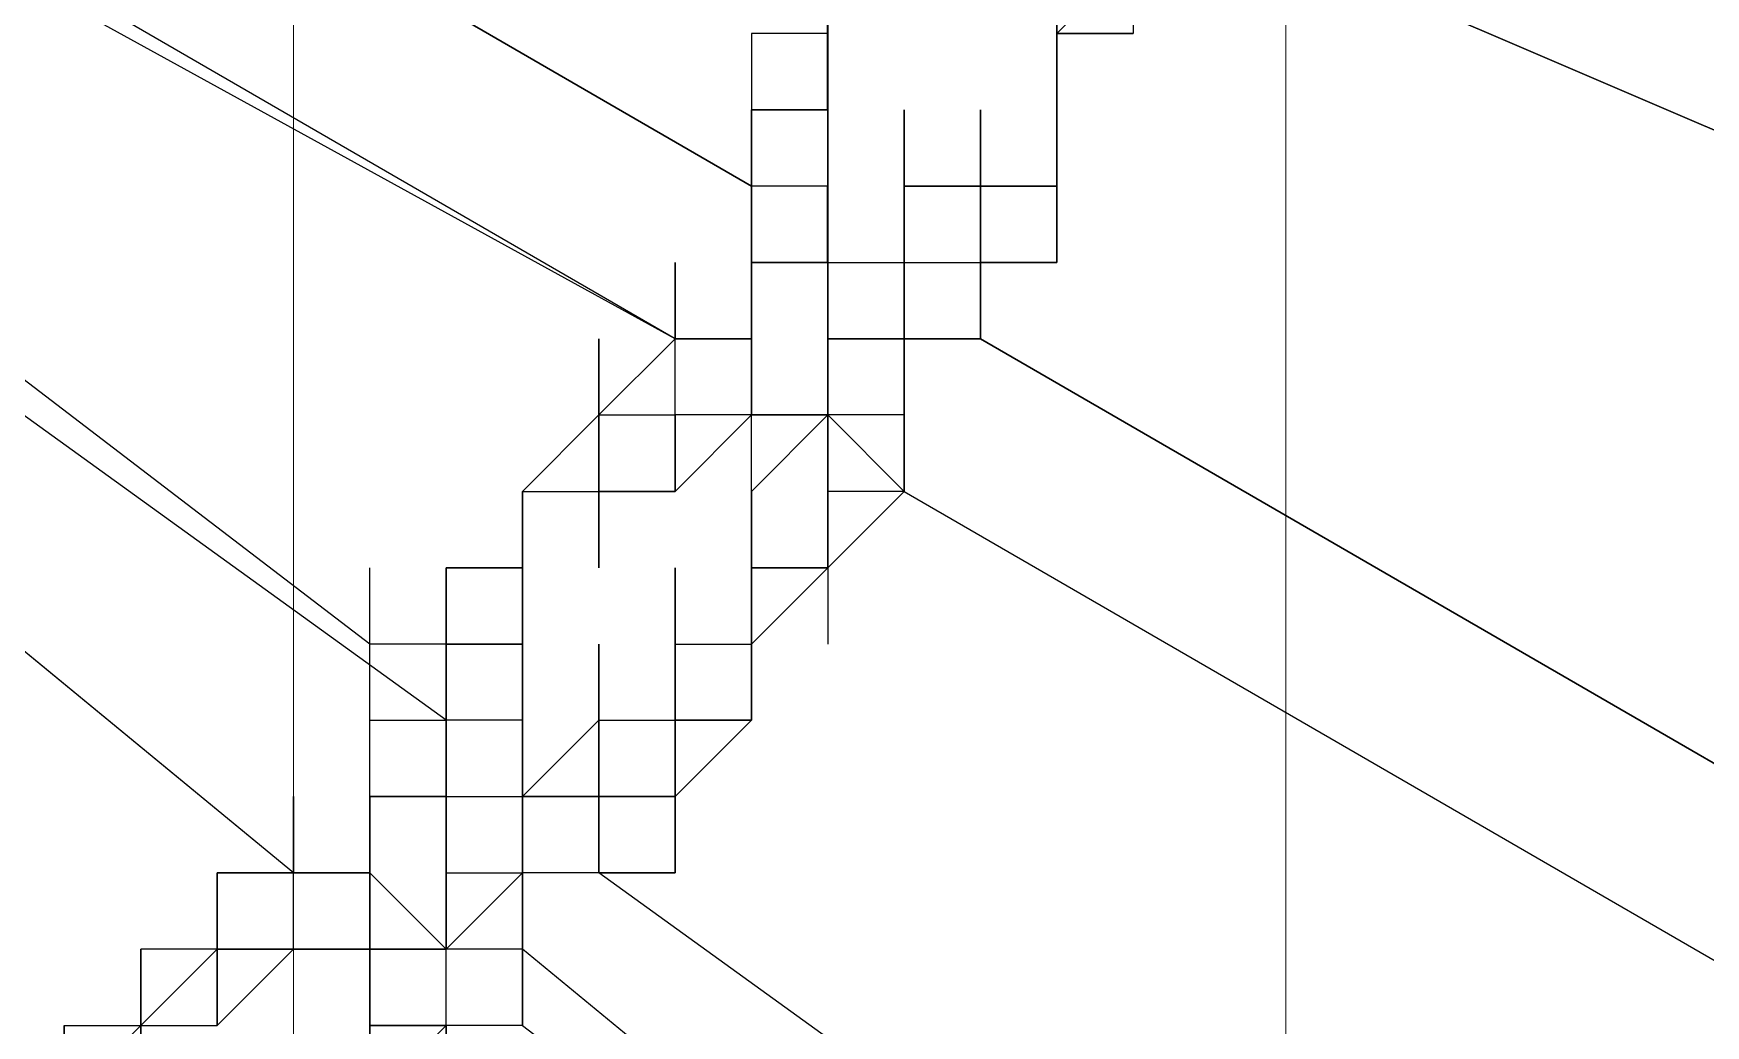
# Model space of a CAD drawing. Header units: inches. Extents: x 3324238 to 135265466, y -1036581 to 20094598.
# Drawn here: x 3353775.416 to 3353777.181, y -519272.137 to -519271.089 of the extents above; entities that cross this region are included whole.
import ezdxf

# ---------------------------------------------------------------- set-up
doc = ezdxf.new("R2010")
doc.units = ezdxf.units.IN
doc.header["$MEASUREMENT"] = 0
doc.layers.add('PDF_Geometry', color=7, linetype='Continuous')

msp = doc.modelspace()

# ---------------------------------------------------------------- linework, layer by layer
at = {"layer": 'PDF_Geometry', "color": 32, "lineweight": 13, "true_color": 0xdd6e00}
for points in [[(3353775.69, -519332.0817), (3353775.69, -519269.1555)], [(3353776.7374, -519332.0817), (3353776.7374, -519269.1555)]]:
    msp.add_lwpolyline(points, dxfattribs=at)
at = {"layer": 'PDF_Geometry', "lineweight": 25}
for points in [[(3353774.6425, -519270.364), (3353776.1734, -519271.2503), (3353774.6425, -519270.364)], [(3353777.4625, -519272.9423), (3353777.4625, -519273.0229), (3353776.0123, -519271.9755), (3353775.9317, -519271.9755), (3353775.9317, -519272.056), (3353775.9317, -519271.9755), (3353775.9317, -519272.056), (3353775.9317, -519272.1366), (3353775.9317, -519272.056), (3353775.8511, -519272.056), (3353775.8511, -519271.9755), (3353775.8511, -519271.8949), (3353775.8511, -519271.8143), (3353775.8511, -519271.8949), (3353775.7705, -519271.8949), (3353775.7705, -519271.8143), (3353775.7705, -519271.7338), (3353774.4008, -519270.6863), (3353774.4008, -519270.6058), (3353774.4008, -519270.5252), (3353774.4008, -519270.6058), (3353774.4008, -519270.5252), (3353774.4008, -519270.4446)], [(3353775.69, -519272.056), (3353775.69, -519271.9755), (3353774.3202, -519270.8475), (3353774.2397, -519270.8475), (3353774.2397, -519270.7669), (3353774.2397, -519270.8475), (3353774.1591, -519270.8475), (3353774.0785, -519270.8475), (3353774.0785, -519270.7669), (3353774.0785, -519270.8475), (3353774.0785, -519270.7669), (3353774.0785, -519270.6863), (3353774.0785, -519270.7669), (3353773.998, -519270.7669), (3353773.998, -519270.6863), (3353773.9174, -519270.6058), (3353773.9174, -519270.5252)], [(3353776.0122, -519271.5726), (3353776.0928, -519271.5726), (3353776.0928, -519271.492), (3353776.0928, -519271.5726), (3353776.0123, -519271.5726), (3353776.0123, -519271.492), (3353776.0123, -519271.5726), (3353776.0123, -519271.6532), (3353776.0123, -519271.5726), (3353776.0123, -519271.492), (3353776.0928, -519271.4115), (3353776.0928, -519271.3309), (3353776.0928, -519271.4115), (3353776.0928, -519271.3309), (3353776.0928, -519271.4115), (3353774.4814, -519270.5252)], [(3353776.0928, -519271.4115), (3353774.562, -519270.5252)], [(3353775.8511, -519272.2172), (3353775.8511, -519272.1366), (3353775.8511, -519272.056), (3353775.8511, -519271.9755), (3353775.8511, -519272.056), (3353775.8511, -519271.9755), (3353775.8511, -519272.056), (3353775.8511, -519271.9755), (3353775.8511, -519272.056), (3353775.8511, -519271.9755), (3353775.8511, -519272.056), (3353775.8511, -519271.9755), (3353775.8511, -519272.056), (3353775.8511, -519271.9755), (3353775.8511, -519272.056), (3353775.8511, -519271.9755), (3353775.8511, -519271.8949), (3353775.8511, -519271.8143), (3353775.8511, -519271.8949), (3353775.8511, -519271.8143), (3353775.8511, -519271.8949), (3353775.8511, -519271.8143), (3353775.8511, -519271.8949), (3353775.8511, -519271.8143), (3353775.8511, -519271.7338), (3353775.8511, -519271.6532), (3353775.8511, -519271.7338), (3353775.8511, -519271.6532), (3353775.8511, -519271.7338), (3353775.8511, -519271.6532), (3353775.9317, -519271.6532), (3353775.8511, -519271.6532), (3353775.8511, -519271.7338), (3353775.8511, -519271.8143), (3353775.8511, -519271.7338), (3353775.8511, -519271.8143), (3353774.4008, -519270.7669)], [(3353776.3345, -519270.7669), (3353776.3345, -519270.8475), (3353776.3345, -519270.928), (3353776.3345, -519271.0086), (3353776.254, -519271.0086), (3353776.254, -519271.0892), (3353776.254, -519271.0086), (3353776.254, -519271.0892), (3353776.254, -519271.0086), (3353776.254, -519271.0892), (3353776.254, -519271.1698), (3353776.254, -519271.0892), (3353776.254, -519271.0086)], [(3353776.4151, -519270.928), (3353776.4151, -519270.8475), (3353776.4957, -519270.8475), (3353776.4957, -519270.7669), (3353776.4957, -519270.8475), (3353776.4957, -519270.928), (3353776.4957, -519271.0086), (3353776.4957, -519271.0892), (3353776.4957, -519271.0086)], [(3353775.69, -519271.9755), (3353774.3203, -519270.8475)], [(3353776.4957, -519271.0086), (3353776.4957, -519271.0892), (3353776.4957, -519271.1698), (3353776.4957, -519271.0892), (3353776.5763, -519271.0086), (3353776.5763, -519270.928), (3353776.5763, -519271.0086), (3353776.5763, -519271.0892), (3353776.4957, -519271.0892), (3353776.4957, -519271.0086), (3353776.4957, -519271.0892), (3353776.4957, -519271.1698), (3353776.4957, -519271.2503), (3353776.4151, -519271.2503), (3353776.4151, -519271.3309), (3353776.4957, -519271.3309), (3353776.4957, -519271.2503), (3353776.4957, -519271.3309), (3353776.4151, -519271.3309), (3353776.4151, -519271.4115), (3353776.4151, -519271.3309), (3353776.4957, -519271.3309)], [(3353776.4957, -519271.1698), (3353776.4957, -519271.0892), (3353776.4957, -519271.0086), (3353776.4957, -519270.928)], [(3353776.5763, -519270.928), (3353778.2682, -519271.6532), (3353776.5763, -519270.928)], [(3353776.2539, -519271.0892), (3353776.2539, -519271.0086)], [(3353776.254, -519271.0086), (3353776.254, -519271.0892), (3353776.254, -519271.0086), (3353776.254, -519271.0892), (3353776.254, -519271.1698), (3353776.254, -519271.0892), (3353776.254, -519271.1698), (3353776.254, -519271.0892), (3353776.254, -519271.0086)], [(3353776.254, -519271.0086), (3353776.254, -519271.0892), (3353776.254, -519271.0086)], [(3353776.254, -519271.0892), (3353776.254, -519271.0086)], [(3353776.254, -519271.0892), (3353776.254, -519271.0086)], [(3353776.4957, -519271.1698), (3353776.4957, -519271.2503), (3353776.4957, -519271.1698), (3353776.4957, -519271.2503), (3353776.4957, -519271.1698), (3353776.4957, -519271.0892), (3353776.4957, -519271.0086), (3353776.4957, -519271.0892), (3353776.4957, -519271.0086)], [(3353776.4957, -519271.0892), (3353776.4957, -519271.0086)], [(3353776.3345, -519271.2503), (3353776.3345, -519271.3309), (3353776.4151, -519271.3309), (3353776.4151, -519271.2503), (3353776.4151, -519271.3309), (3353776.4151, -519271.4115), (3353776.3345, -519271.4115), (3353776.254, -519271.4115), (3353776.254, -519271.3309), (3353776.254, -519271.4115), (3353776.254, -519271.3309), (3353776.254, -519271.2503), (3353776.254, -519271.1698), (3353776.254, -519271.2503), (3353776.254, -519271.3309), (3353776.254, -519271.4115), (3353776.254, -519271.492), (3353776.254, -519271.4115), (3353776.254, -519271.3309), (3353776.254, -519271.2503), (3353776.254, -519271.3309), (3353776.254, -519271.4115), (3353776.254, -519271.3309), (3353776.254, -519271.2503), (3353776.254, -519271.3309), (3353776.254, -519271.2503), (3353776.254, -519271.1698), (3353776.254, -519271.0892), (3353776.1734, -519271.0892), (3353776.1734, -519271.1698), (3353776.254, -519271.1698), (3353776.254, -519271.2503), (3353776.254, -519271.1698), (3353776.254, -519271.2503), (3353776.254, -519271.1698), (3353776.254, -519271.2503), (3353776.254, -519271.3309), (3353776.254, -519271.2503), (3353776.254, -519271.3309), (3353776.254, -519271.2503), (3353776.254, -519271.1698)], [(3353776.1734, -519271.0892), (3353776.1734, -519271.1698), (3353776.254, -519271.1698), (3353776.1734, -519271.1698), (3353776.1734, -519271.2503), (3353776.1734, -519271.1698), (3353776.1734, -519271.2503), (3353776.1734, -519271.1698), (3353776.1734, -519271.2503)], [(3353776.254, -519271.0892), (3353776.254, -519271.1698), (3353776.254, -519271.2503), (3353776.254, -519271.1698), (3353776.254, -519271.0892), (3353776.254, -519271.1698), (3353776.254, -519271.2503), (3353776.254, -519271.3309), (3353776.254, -519271.2503), (3353776.254, -519271.3309), (3353776.1734, -519271.3309), (3353776.1734, -519271.2503), (3353776.1734, -519271.3309), (3353776.1734, -519271.2503), (3353776.1734, -519271.3309), (3353776.1734, -519271.2503), (3353776.1734, -519271.3309), (3353776.1734, -519271.2503), (3353776.1734, -519271.1698), (3353776.1734, -519271.2503), (3353776.1734, -519271.3309), (3353776.1734, -519271.4115), (3353776.1734, -519271.492), (3353776.1734, -519271.4115), (3353776.1734, -519271.3309), (3353776.1734, -519271.4115), (3353776.1734, -519271.3309), (3353776.1734, -519271.4115), (3353776.1734, -519271.3309), (3353776.254, -519271.3309), (3353776.254, -519271.2503), (3353776.254, -519271.3309), (3353776.254, -519271.2503), (3353776.254, -519271.3309), (3353776.3345, -519271.3309), (3353776.3345, -519271.2503), (3353776.4151, -519271.2503), (3353776.4151, -519271.3309), (3353776.4151, -519271.2503), (3353776.4151, -519271.3309), (3353776.4151, -519271.2503), (3353776.4151, -519271.3309), (3353776.4151, -519271.2503), (3353776.4151, -519271.3309), (3353776.4151, -519271.2503), (3353776.4151, -519271.1698), (3353776.4151, -519271.2503), (3353776.4151, -519271.1698), (3353776.4151, -519271.2503), (3353776.4151, -519271.1698)], [(3353776.2539, -519271.1698), (3353776.2539, -519271.0892)], [(3353776.4957, -519271.1698), (3353776.4957, -519271.0892)], [(3353776.1734, -519271.1698), (3353776.1734, -519271.2503), (3353776.1734, -519271.1698)], [(3353776.1734, -519271.2503), (3353776.1734, -519271.1698)], [(3353776.1734, -519271.3309), (3353776.1734, -519271.2503), (3353776.1734, -519271.1698), (3353776.1734, -519271.2503)], [(3353776.1734, -519271.2503), (3353776.1734, -519271.1698)], [(3353776.3345, -519271.492), (3353776.3345, -519271.4115), (3353776.3345, -519271.3309), (3353776.3345, -519271.4115), (3353776.254, -519271.4115), (3353776.3345, -519271.4115), (3353776.4151, -519271.4115), (3353776.3345, -519271.4115), (3353776.3345, -519271.3309), (3353776.3345, -519271.2503), (3353776.3345, -519271.3309), (3353776.3345, -519271.2503), (3353776.3345, -519271.1698), (3353776.3345, -519271.2503), (3353776.3345, -519271.3309), (3353776.3345, -519271.4115), (3353776.3345, -519271.492), (3353776.3345, -519271.4115), (3353776.3345, -519271.3309), (3353776.3345, -519271.4115), (3353776.3345, -519271.492), (3353776.3345, -519271.5726), (3353776.254, -519271.5726), (3353776.254, -519271.492), (3353776.254, -519271.5726), (3353776.254, -519271.6532), (3353776.254, -519271.5726), (3353776.254, -519271.6532), (3353776.254, -519271.7338)], [(3353776.4151, -519271.2503), (3353776.4151, -519271.1698)], [(3353776.4151, -519271.2503), (3353776.4151, -519271.1698)], [(3353776.4151, -519271.2503), (3353776.4151, -519271.1698)], [(3353776.4151, -519271.2503), (3353776.4151, -519271.1698)], [(3353776.4151, -519271.2503), (3353776.4151, -519271.1698)], [(3353776.4151, -519271.2503), (3353776.4151, -519271.1698)], [(3353776.4151, -519271.2503), (3353776.4151, -519271.1698)], [(3353776.4151, -519271.2503), (3353776.4151, -519271.1698)], [(3353776.4957, -519271.2503), (3353776.4957, -519271.1698)], [(3353776.254, -519271.2503), (3353776.254, -519271.3309), (3353776.254, -519271.4115), (3353776.3345, -519271.4115), (3353776.254, -519271.4115), (3353776.254, -519271.492), (3353776.1734, -519271.492), (3353776.254, -519271.492), (3353776.254, -519271.4115), (3353776.254, -519271.492), (3353776.254, -519271.5726), (3353776.254, -519271.492), (3353776.3345, -519271.5726), (3353777.8654, -519272.4589), (3353777.8654, -519272.3783), (3353777.8654, -519272.2977)], [(3353776.1734, -519271.4115), (3353776.1734, -519271.3309), (3353776.1734, -519271.2503)], [(3353776.1734, -519271.4115), (3353776.1734, -519271.3309), (3353776.1734, -519271.2503)], [(3353776.2539, -519271.2503), (3353776.1734, -519271.2503)], [(3353776.1734, -519271.3309), (3353776.1734, -519271.2503)], [(3353776.1734, -519271.3309), (3353776.1734, -519271.2503)], [(3353776.2539, -519271.2503), (3353776.2539, -519271.3309), (3353776.2539, -519271.2503)], [(3353776.254, -519271.3309), (3353776.254, -519271.2503)], [(3353776.254, -519271.3309), (3353776.254, -519271.2503)], [(3353776.254, -519271.3309), (3353776.254, -519271.2503)], [(3353776.254, -519271.3309), (3353776.254, -519271.2503)], [(3353776.254, -519271.3309), (3353776.254, -519271.2503)], [(3353777.946, -519272.2977), (3353776.4151, -519271.4115), (3353776.3345, -519271.4115), (3353776.3345, -519271.3309), (3353776.3345, -519271.2503), (3353776.3345, -519271.3309), (3353776.4151, -519271.3309), (3353776.4151, -519271.4115), (3353776.4151, -519271.3309), (3353776.4151, -519271.2503), (3353776.3345, -519271.2503), (3353776.3345, -519271.3309), (3353776.3345, -519271.4115), (3353776.3345, -519271.492), (3353776.3345, -519271.5726), (3353776.3345, -519271.492), (3353776.3345, -519271.4115), (3353776.3345, -519271.492), (3353776.3345, -519271.4115), (3353776.4151, -519271.4115), (3353776.4151, -519271.3309), (3353776.4151, -519271.4115), (3353776.4151, -519271.3309), (3353776.4151, -519271.4115), (3353776.4151, -519271.3309), (3353776.4151, -519271.4115), (3353776.4151, -519271.3309)], [(3353776.3345, -519271.3309), (3353776.3345, -519271.2503)], [(3353776.4151, -519271.3309), (3353776.4151, -519271.2503)], [(3353776.4151, -519271.3309), (3353776.4151, -519271.2503)], [(3353776.4151, -519271.2503), (3353776.4957, -519271.2503)], [(3353776.4151, -519271.3309), (3353776.4151, -519271.2503), (3353776.4151, -519271.3309)], [(3353776.4151, -519271.2503), (3353776.4957, -519271.2503)], [(3353776.4151, -519271.2503), (3353776.4957, -519271.2503)], [(3353776.4151, -519271.3309), (3353776.4151, -519271.2503)], [(3353776.4151, -519271.2503), (3353776.4957, -519271.2503)], [(3353775.5288, -519272.2172), (3353775.5288, -519272.1366), (3353775.6094, -519272.1366), (3353775.6094, -519272.056), (3353775.5288, -519272.1366), (3353775.5288, -519272.2172), (3353775.5288, -519272.1366), (3353775.5288, -519272.2172), (3353775.5288, -519272.1366), (3353775.5288, -519272.2172), (3353775.5288, -519272.1366), (3353775.6094, -519272.056), (3353775.69, -519272.056), (3353775.69, -519271.9755), (3353775.69, -519271.8949), (3353775.69, -519271.9755), (3353775.69, -519271.8949), (3353775.69, -519271.9755), (3353775.7705, -519271.9755), (3353775.7705, -519271.8949), (3353775.8511, -519271.8949), (3353775.9317, -519271.8949), (3353775.9317, -519271.8143), (3353775.9317, -519271.8949), (3353775.9317, -519271.8143), (3353775.9317, -519271.8949), (3353775.9317, -519271.8143), (3353775.9317, -519271.8949), (3353776.0123, -519271.8949), (3353776.0123, -519271.8143), (3353776.0123, -519271.8949), (3353776.0123, -519271.9755), (3353776.0123, -519271.8949), (3353776.0123, -519271.9755), (3353775.9317, -519271.9755), (3353775.9317, -519271.8949), (3353775.9317, -519271.8143), (3353775.9317, -519271.8949), (3353775.9317, -519271.8143), (3353775.9317, -519271.7338), (3353775.9317, -519271.6532), (3353775.9317, -519271.5726), (3353775.9317, -519271.6532), (3353775.9317, -519271.5726), (3353775.9317, -519271.6532), (3353775.9317, -519271.5726), (3353775.9317, -519271.6532), (3353775.9317, -519271.5726), (3353776.0123, -519271.492), (3353776.0928, -519271.492), (3353776.0928, -519271.4115), (3353776.0123, -519271.492), (3353776.0928, -519271.4115), (3353776.0928, -519271.3309), (3353776.0928, -519271.4115), (3353776.0928, -519271.3309), (3353776.0928, -519271.4115), (3353776.0928, -519271.3309), (3353776.0928, -519271.4115), (3353776.1734, -519271.4115), (3353776.1734, -519271.492), (3353776.1734, -519271.4115), (3353776.1734, -519271.492), (3353776.254, -519271.492), (3353776.254, -519271.4115), (3353776.254, -519271.492), (3353776.254, -519271.4115), (3353776.254, -519271.492)], [(3353776.0928, -519271.4115), (3353776.0928, -519271.3309)], [(3353776.0928, -519271.4115), (3353776.0928, -519271.3309)], [(3353776.0928, -519271.4115), (3353776.0928, -519271.3309)], [(3353776.1734, -519271.3309), (3353776.1734, -519271.4115)], [(3353776.1734, -519271.492), (3353776.1734, -519271.4115), (3353776.1734, -519271.3309)], [(3353776.3345, -519271.4115), (3353776.3345, -519271.3309)], [(3353776.3345, -519271.4115), (3353776.3345, -519271.3309)], [(3353776.4151, -519271.4115), (3353776.4151, -519271.3309), (3353776.4151, -519271.4115)], [(3353776.4151, -519271.4115), (3353776.4151, -519271.3309)], [(3353775.8511, -519272.1366), (3353775.8511, -519272.056), (3353775.8511, -519271.9755), (3353775.8511, -519271.8949), (3353775.8511, -519271.8143), (3353775.8511, -519271.8949), (3353775.9317, -519271.8949), (3353775.9317, -519271.9755), (3353775.9317, -519271.8949), (3353775.9317, -519271.8143), (3353775.8511, -519271.8143), (3353775.8511, -519271.7338), (3353775.8511, -519271.6532), (3353775.8511, -519271.7338), (3353775.8511, -519271.8143), (3353775.8511, -519271.8949), (3353775.7705, -519271.8949), (3353775.7705, -519271.9755), (3353775.7705, -519271.8949), (3353775.7705, -519271.8143), (3353775.8511, -519271.8143), (3353775.8511, -519271.7338), (3353775.9317, -519271.7338), (3353775.9317, -519271.6532), (3353775.9317, -519271.7338), (3353775.9317, -519271.6532), (3353775.9317, -519271.5726), (3353775.9317, -519271.6532), (3353775.9317, -519271.5726), (3353776.0123, -519271.5726), (3353776.0928, -519271.5726), (3353776.1734, -519271.492), (3353776.254, -519271.492), (3353776.254, -519271.4115), (3353776.254, -519271.492), (3353776.1734, -519271.492), (3353776.1734, -519271.4115), (3353776.1734, -519271.492), (3353776.254, -519271.492), (3353776.254, -519271.4115), (3353776.254, -519271.492), (3353776.254, -519271.4115), (3353776.254, -519271.492), (3353776.254, -519271.4115)], [(3353776.0123, -519271.5726), (3353776.0123, -519271.492), (3353776.0123, -519271.4115)], [(3353776.1734, -519271.8143), (3353776.1734, -519271.7338), (3353776.1734, -519271.8143), (3353776.0928, -519271.8143), (3353776.1734, -519271.8143), (3353776.0928, -519271.8949), (3353776.0928, -519271.8143), (3353776.0928, -519271.8949), (3353776.0928, -519271.8143), (3353776.0928, -519271.8949), (3353776.0928, -519271.8143), (3353776.0928, -519271.8949), (3353776.0928, -519271.8143), (3353776.0928, -519271.7338), (3353776.1734, -519271.7338), (3353776.254, -519271.6532), (3353776.3345, -519271.5726), (3353776.3345, -519271.492), (3353776.3345, -519271.4115), (3353776.3345, -519271.492), (3353776.3345, -519271.5726)], [(3353776.254, -519271.4115), (3353776.254, -519271.492), (3353776.254, -519271.5726), (3353776.254, -519271.6532), (3353776.254, -519271.5726), (3353776.254, -519271.492), (3353776.1734, -519271.5726), (3353776.1734, -519271.6532), (3353776.254, -519271.6532), (3353776.1734, -519271.6532), (3353776.254, -519271.6532), (3353776.1734, -519271.6532), (3353776.1734, -519271.5726), (3353776.1734, -519271.492), (3353776.1734, -519271.4115), (3353776.1734, -519271.492), (3353776.0928, -519271.492)], [(3353776.254, -519271.6532), (3353776.1734, -519271.6532), (3353776.1734, -519271.7338), (3353776.1734, -519271.6532), (3353776.1734, -519271.5726), (3353776.1734, -519271.492), (3353776.1734, -519271.4115), (3353776.1734, -519271.492), (3353776.1734, -519271.4115), (3353776.1734, -519271.492), (3353776.1734, -519271.4115), (3353776.1734, -519271.492), (3353776.1734, -519271.4115), (3353776.0928, -519271.4115)], [(3353776.1734, -519271.492), (3353776.1734, -519271.4115)], [(3353776.1734, -519271.492), (3353776.1734, -519271.4115)], [(3353776.1734, -519271.492), (3353776.1734, -519271.4115)], [(3353776.1734, -519271.492), (3353776.1734, -519271.4115)], [(3353776.1734, -519271.492), (3353776.1734, -519271.4115)], [(3353776.1734, -519271.492), (3353776.1734, -519271.4115)], [(3353776.254, -519271.492), (3353776.254, -519271.4115)], [(3353776.254, -519271.492), (3353776.254, -519271.4115)], [(3353776.4151, -519271.4115), (3353777.9459, -519272.2978), (3353777.9459, -519272.2172)], [(3353776.0122, -519271.5726), (3353776.0122, -519271.492)], [(3353776.0928, -519271.5726), (3353776.0928, -519271.492)], [(3353775.9317, -519271.6532), (3353775.9317, -519271.5726)], [(3353775.9317, -519271.6532), (3353775.9317, -519271.5726)], [(3353775.9317, -519271.6532), (3353775.9317, -519271.5726)], [(3353776.0122, -519271.6532), (3353776.0122, -519271.5726)], [(3353776.1734, -519271.8143), (3353776.1734, -519271.7338), (3353776.1734, -519271.6532), (3353776.1734, -519271.5726)], [(3353776.3345, -519271.5726), (3353777.8654, -519272.4589)], [(3353775.8511, -519271.7338), (3353775.8511, -519271.8143), (3353775.8511, -519271.7338), (3353775.7705, -519271.7338), (3353775.7705, -519271.6532)], [(3353775.7705, -519271.7338), (3353775.7705, -519271.6532)], [(3353775.8511, -519271.8143), (3353775.8511, -519271.7338), (3353775.8511, -519271.6532)], [(3353775.8511, -519271.6532), (3353775.8511, -519271.7338)], [(3353775.8511, -519271.7338), (3353775.8511, -519271.6532)], [(3353775.9317, -519271.7338), (3353775.9317, -519271.6532), (3353775.9317, -519271.7338), (3353775.9317, -519271.6532), (3353775.9317, -519271.7338), (3353775.9317, -519271.6532), (3353775.9317, -519271.7338), (3353775.9317, -519271.6532), (3353775.9317, -519271.7338), (3353775.9317, -519271.8143), (3353775.9317, -519271.8949), (3353775.9317, -519271.9755), (3353775.9317, -519271.8949), (3353775.9317, -519271.9755), (3353775.9317, -519271.8949), (3353775.9317, -519271.8143), (3353775.9317, -519271.8949), (3353775.9317, -519271.8143), (3353775.9317, -519271.8949), (3353776.0123, -519271.8949), (3353776.0123, -519271.9755), (3353776.0123, -519271.8949), (3353776.0123, -519271.8143), (3353776.0928, -519271.8143), (3353776.0928, -519271.8949), (3353776.0928, -519271.8143), (3353776.0928, -519271.7338), (3353776.0928, -519271.8143), (3353776.0928, -519271.7338), (3353776.0928, -519271.8143), (3353776.0928, -519271.7338), (3353776.0928, -519271.8143)], [(3353775.9317, -519271.7338), (3353775.9317, -519271.6532)], [(3353776.1734, -519271.7338), (3353776.1734, -519271.6532)], [(3353776.1734, -519271.7338), (3353776.1734, -519271.6532)], [(3353776.1734, -519271.6532), (3353776.254, -519271.6532), (3353776.1734, -519271.6532)], [(3353776.1734, -519271.7338), (3353776.1734, -519271.6532)], [(3353775.7705, -519271.8143), (3353775.7705, -519271.7338)], [(3353775.7705, -519271.8143), (3353775.7705, -519271.7338)], [(3353775.8511, -519271.8143), (3353775.8511, -519271.7337)], [(3353775.8511, -519271.7338), (3353775.9317, -519271.7338), (3353775.8511, -519271.7338)], [(3353775.8511, -519271.8143), (3353775.8511, -519271.7338)], [(3353775.9317, -519271.8949), (3353775.9317, -519271.8143), (3353775.9317, -519271.7338)], [(3353776.0123, -519271.9755), (3353776.0123, -519271.8949), (3353776.0928, -519271.8949), (3353776.0928, -519271.8143), (3353776.0928, -519271.7338), (3353776.0928, -519271.8143), (3353776.0928, -519271.7338)], [(3353776.0928, -519271.8143), (3353776.0928, -519271.7338)], [(3353776.0928, -519271.8143), (3353776.0928, -519271.7338)], [(3353775.7705, -519271.8949), (3353775.7705, -519271.8143)], [(3353775.7705, -519271.8949), (3353775.7705, -519271.8143)], [(3353775.8511, -519271.8949), (3353775.8511, -519271.8143)], [(3353775.8511, -519271.8949), (3353775.8511, -519271.8143)], [(3353775.8511, -519271.8949), (3353775.8511, -519271.8143)], [(3353775.8511, -519271.8949), (3353775.8511, -519271.8143)], [(3353775.9317, -519271.8949), (3353775.9317, -519271.8143)], [(3353775.9317, -519271.8949), (3353775.9317, -519271.8143)], [(3353776.0123, -519271.8949), (3353776.0123, -519271.8143), (3353776.0123, -519271.8949)], [(3353776.0123, -519271.8143), (3353776.0928, -519271.8143), (3353776.0928, -519271.8949)], [(3353776.0123, -519271.8949), (3353776.0123, -519271.9755), (3353776.0928, -519271.9755), (3353776.0928, -519271.8949), (3353776.0928, -519271.9755), (3353776.0123, -519271.9755), (3353776.0123, -519271.8949), (3353775.9317, -519271.8949), (3353775.9317, -519271.9755), (3353775.9317, -519272.056), (3353775.9317, -519271.9755), (3353775.9317, -519271.8949), (3353775.9317, -519271.9755), (3353775.9317, -519272.056), (3353775.9317, -519271.9755), (3353775.9317, -519272.056), (3353775.9317, -519272.1366), (3353777.3014, -519273.184), (3353775.9317, -519272.056), (3353775.9317, -519272.1366), (3353775.8511, -519272.1366), (3353775.8511, -519272.2172), (3353775.8511, -519272.1366), (3353775.8511, -519272.056), (3353775.7705, -519272.056), (3353775.69, -519272.056), (3353775.6094, -519272.056), (3353775.6094, -519271.9755), (3353775.6094, -519272.056), (3353775.6094, -519271.9755), (3353775.69, -519271.9755), (3353775.6094, -519271.9755), (3353775.6094, -519272.056), (3353775.5288, -519272.056), (3353775.5288, -519272.1366), (3353775.5288, -519272.2172)], [(3353775.6094, -519271.9755), (3353775.6094, -519272.056), (3353775.6094, -519272.1366), (3353775.69, -519272.056), (3353775.69, -519271.9755), (3353775.7705, -519271.9755), (3353775.8511, -519272.056), (3353775.8511, -519271.9755), (3353775.8511, -519272.056), (3353775.8511, -519271.9755), (3353775.8511, -519271.8949), (3353775.8511, -519271.9755)], [(3353775.69, -519271.9755), (3353775.69, -519271.8949)], [(3353775.69, -519271.8949), (3353775.69, -519271.9755), (3353775.7705, -519271.9755), (3353775.69, -519271.9755)], [(3353775.69, -519271.9755), (3353775.69, -519271.8949)], [(3353775.69, -519271.9755), (3353775.69, -519271.8949)], [(3353775.69, -519272.056), (3353775.69, -519271.9755), (3353775.69, -519271.8949)], [(3353775.69, -519271.9755), (3353775.69, -519271.8949)], [(3353775.7705, -519271.9755), (3353775.7705, -519271.8949)], [(3353775.7705, -519271.9755), (3353775.7705, -519271.8949)], [(3353775.7705, -519271.9755), (3353775.7705, -519271.8949)], [(3353775.7705, -519271.9755), (3353775.7705, -519271.8949)], [(3353775.7705, -519271.9755), (3353775.7705, -519271.8949)], [(3353775.7705, -519271.9755), (3353775.7705, -519271.8949)], [(3353775.7705, -519271.9755), (3353775.7705, -519271.8949)], [(3353775.8511, -519271.9755), (3353775.8511, -519271.8949)], [(3353775.8511, -519271.9755), (3353775.8511, -519271.8949)], [(3353775.9317, -519271.9755), (3353775.9317, -519271.8949)], [(3353775.9317, -519271.9755), (3353775.9317, -519271.8949)], [(3353775.9317, -519271.9755), (3353775.9317, -519271.8949)], [(3353776.0122, -519271.8949), (3353776.0928, -519271.8949)], [(3353776.0122, -519271.9755), (3353776.0122, -519271.8949)], [(3353776.0122, -519271.9755), (3353776.0122, -519271.8949)], [(3353776.0122, -519271.9755), (3353776.0122, -519271.8949)], [(3353776.0122, -519271.9755), (3353776.0122, -519271.8949)], [(3353776.0122, -519271.9755), (3353776.0122, -519271.8949)], [(3353777.4625, -519272.9423), (3353777.4625, -519273.0229), (3353776.0123, -519271.9755), (3353776.0123, -519271.8949)], [(3353775.6094, -519272.056), (3353775.6094, -519271.9755)], [(3353775.8511, -519272.056), (3353775.8511, -519271.9755)], [(3353775.8511, -519272.056), (3353775.8511, -519271.9755)], [(3353775.8511, -519272.056), (3353775.8511, -519271.9755)], [(3353775.8511, -519272.056), (3353775.8511, -519271.9755)], [(3353775.8511, -519272.056), (3353775.8511, -519271.9755)], [(3353775.8511, -519272.056), (3353775.8511, -519271.9755)], [(3353775.8511, -519272.056), (3353775.8511, -519271.9755)], [(3353775.8511, -519272.056), (3353775.8511, -519271.9755)], [(3353775.8511, -519272.056), (3353775.8511, -519271.9755)], [(3353775.8511, -519272.056), (3353775.8511, -519271.9755)], [(3353775.8511, -519272.056), (3353775.8511, -519271.9755)], [(3353775.8511, -519272.056), (3353775.8511, -519271.9755)], [(3353775.5288, -519272.1366), (3353775.5288, -519272.056), (3353775.5288, -519272.1366), (3353775.6094, -519272.1366), (3353775.6094, -519272.056), (3353775.6094, -519272.1366), (3353775.6094, -519272.056), (3353775.5288, -519272.1366), (3353775.4482, -519272.2172), (3353775.4482, -519272.1366), (3353775.4482, -519272.2172)], [(3353775.4482, -519272.2172), (3353775.4482, -519272.1366), (3353775.5288, -519272.1366), (3353775.5288, -519272.056), (3353775.5288, -519272.1366), (3353775.5288, -519272.056), (3353775.5288, -519272.1366), (3353775.5288, -519272.056), (3353775.5288, -519272.1366), (3353775.5288, -519272.056), (3353775.5288, -519272.1366), (3353775.5288, -519272.2172)], [(3353775.6094, -519272.3783), (3353775.69, -519272.3783), (3353775.69, -519272.2977), (3353775.7705, -519272.2977), (3353775.7705, -519272.2172), (3353775.7705, -519272.1366), (3353775.7705, -519272.056), (3353775.7705, -519272.1366), (3353775.7705, -519272.2172), (3353775.7705, -519272.2977), (3353775.69, -519272.2977), (3353775.69, -519272.3783), (3353775.69, -519272.2977), (3353775.69, -519272.3783), (3353775.7705, -519272.3783), (3353775.69, -519272.2977), (3353775.7705, -519272.2977), (3353775.7705, -519272.3783), (3353775.69, -519272.3783), (3353775.69, -519272.2977)], [(3353775.6899, -519272.056), (3353775.7705, -519272.056)], [(3353775.7705, -519272.056), (3353775.8511, -519272.056), (3353775.7705, -519272.056)], [(3353775.7705, -519272.1366), (3353775.7705, -519272.056)], [(3353775.4482, -519272.2172), (3353775.4482, -519272.1366), (3353775.4482, -519272.2172)], [(3353775.7705, -519272.2172), (3353775.7705, -519272.1366), (3353775.8511, -519272.1366), (3353775.7705, -519272.1366), (3353775.7705, -519272.2172), (3353775.7705, -519272.1366), (3353775.7705, -519272.2172), (3353775.7705, -519272.1366), (3353775.7705, -519272.2172)], [(3353775.8511, -519272.2172), (3353775.8511, -519272.1366), (3353775.7705, -519272.2172)]]:
    msp.add_lwpolyline(points, dxfattribs=at)
for points in [[(3353776.4957, -519271.0892), (3353776.4957, -519271.1698)], [(3353776.4957, -519271.0892), (3353776.5763, -519271.0892)], [(3353776.1734, -519271.2503), (3353776.1734, -519271.1698)], [(3353776.1734, -519271.2503), (3353776.1734, -519271.3309), (3353776.1734, -519271.2503), (3353776.1734, -519271.1698), (3353776.1734, -519271.2503), (3353776.1734, -519271.1698)], [(3353776.2539, -519271.2503), (3353776.2539, -519271.3309)], [(3353776.2539, -519271.2503), (3353776.2539, -519271.3309)], [(3353776.254, -519271.4115), (3353776.254, -519271.3309), (3353776.254, -519271.2503), (3353776.254, -519271.3309), (3353776.254, -519271.2503), (3353776.254, -519271.3309), (3353776.254, -519271.2503), (3353776.254, -519271.3309), (3353776.254, -519271.2503), (3353776.254, -519271.3309), (3353776.3345, -519271.3309), (3353776.3345, -519271.4115), (3353776.3345, -519271.492), (3353776.254, -519271.492)], [(3353776.3345, -519271.2503), (3353776.3345, -519271.3309)], [(3353776.4151, -519271.2503), (3353776.4151, -519271.3309)], [(3353776.3345, -519271.3309), (3353776.3345, -519271.4115)], [(3353776.0123, -519271.4115), (3353776.0123, -519271.492)], [(3353776.254, -519271.4115), (3353776.254, -519271.492)], [(3353776.254, -519271.492), (3353776.254, -519271.5726)], [(3353776.1734, -519271.5726), (3353776.1734, -519271.6532)], [(3353776.0928, -519271.6532), (3353776.0928, -519271.7338)], [(3353775.8511, -519271.7338), (3353775.8511, -519271.8143)], [(3353776.0123, -519271.8143), (3353776.0123, -519271.7338), (3353776.0123, -519271.8143), (3353776.0928, -519271.8143), (3353776.0928, -519271.7338), (3353776.0928, -519271.8143), (3353776.0928, -519271.8949), (3353776.0123, -519271.8949), (3353776.0123, -519271.9755), (3353776.0123, -519271.8949), (3353776.0123, -519271.8143), (3353775.9317, -519271.8949), (3353776.0123, -519271.8949)], [(3353775.8511, -519271.8143), (3353775.8511, -519271.8949), (3353775.9317, -519271.8949), (3353775.9317, -519271.8143), (3353775.9317, -519271.8949), (3353775.9317, -519271.8143)], [(3353775.69, -519271.8949), (3353775.69, -519271.9755)], [(3353775.7705, -519271.9755), (3353775.7705, -519272.056), (3353775.7705, -519272.1366), (3353775.8511, -519272.1366), (3353775.8511, -519272.056), (3353775.7705, -519272.056), (3353775.7705, -519271.9755), (3353775.7705, -519271.8949)], [(3353775.8511, -519271.9755), (3353775.9317, -519271.9755), (3353775.8511, -519272.056), (3353775.8511, -519271.9755), (3353775.8511, -519272.056)], [(3353775.6094, -519272.056), (3353775.6094, -519272.1366)], [(3353775.9317, -519272.056), (3353775.9317, -519272.1366)]]:
    msp.add_lwpolyline(points, close=True, dxfattribs=at)

doc.saveas('drawing.dxf')
